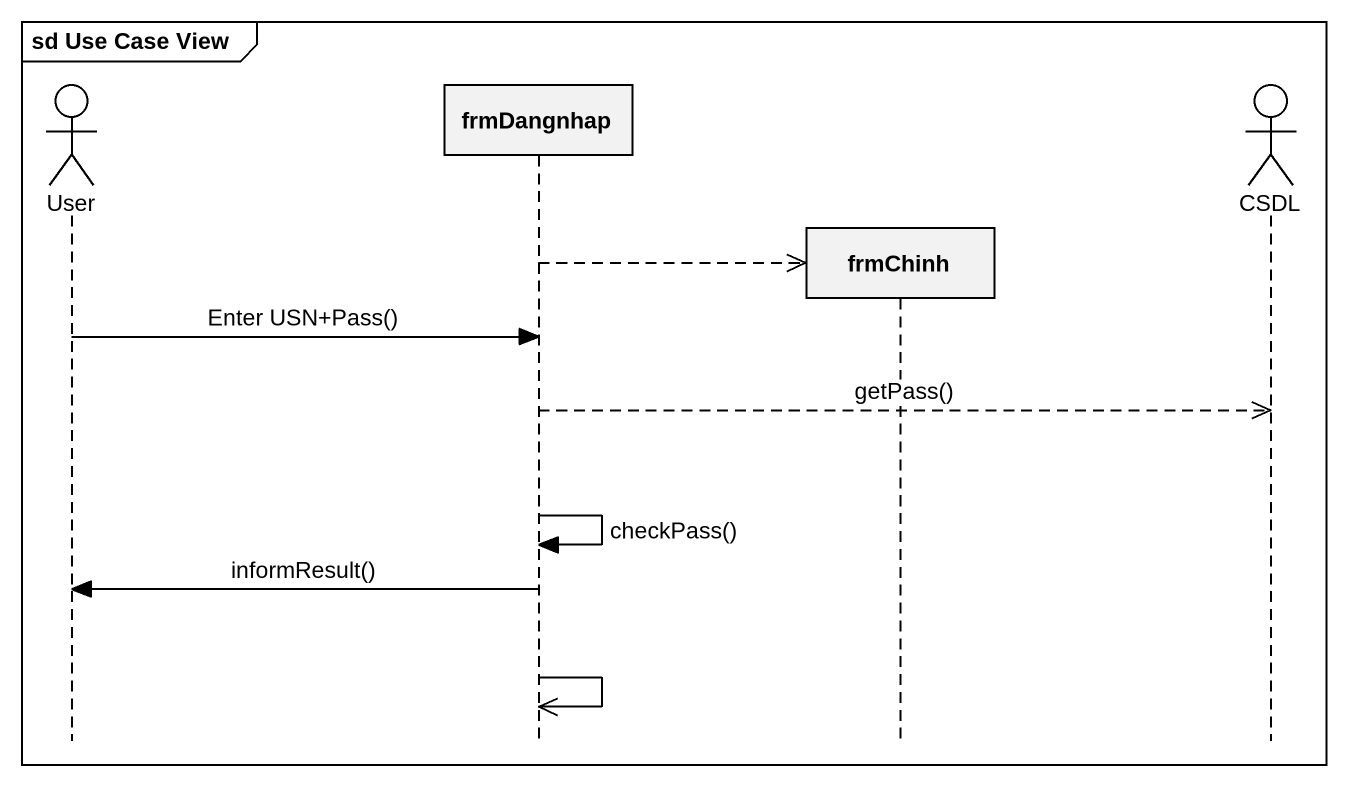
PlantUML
@startuml
mainframe sd Use Case View
hide footbox
actor User
participant frmDangnhap
participant frmChinh
actor CSDL

frmDangnhap -->> frmChinh **
User -> frmDangnhap : Enter USN+Pass()
frmDangnhap -->> CSDL : getPass()
frmDangnhap -> frmDangnhap : checkPass()
frmDangnhap -> User : informResult()
frmDangnhap ->> frmDangnhap
@enduml
